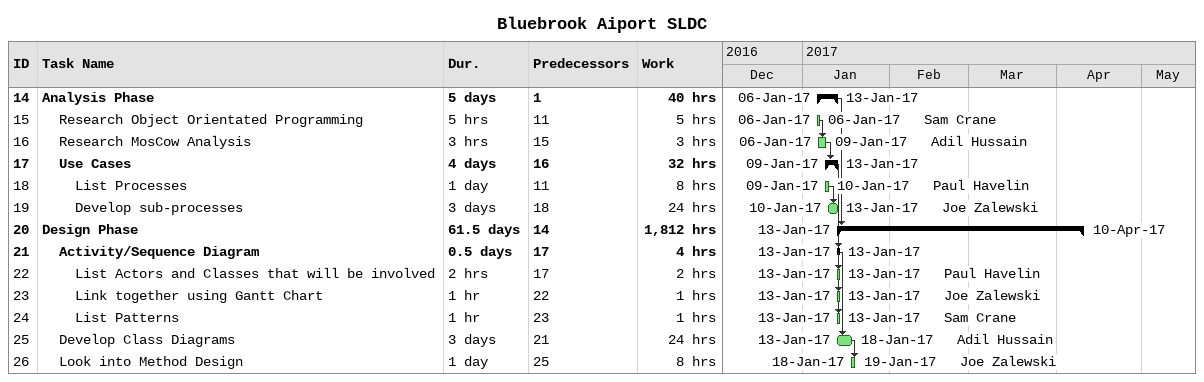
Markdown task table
Bluebrook Aiport SLDC

| ID | Level | Task | Duration | Start | Finish | Predecessors | Resources | Work (h) |
|---|---|---|---|---|---|---|---|---|
| 14 | 1 | **Analysis Phase** | 5d | 2017-01-06 | 2017-01-13 | 1 |  | 40 |
| 15 | 2 | Research Object Orientated Programming | 5h | 2017-01-06 | 2017-01-06 | 11 | Sam Crane | 5 |
| 16 | 2 | Research MosCow Analysis | 3h | 2017-01-06 | 2017-01-09 | 15 | Adil Hussain | 3 |
| 17 | 2 | **Use Cases** | 4d | 2017-01-09 | 2017-01-13 | 16 |  | 32 |
| 18 | 3 | List Processes | 1d | 2017-01-09 | 2017-01-10 | 11 | Paul Havelin | 8 |
| 19 | 3 | Develop sub-processes | 3d | 2017-01-10 | 2017-01-13 | 18 | Joe Zalewski | 24 |
| 20 | 1 | **Design Phase** | 61.5d | 2017-01-13 | 2017-04-10 | 14 |  | 1812 |
| 21 | 2 | **Activity/Sequence Diagram** | 0.5d | 2017-01-13 | 2017-01-13 | 17 |  | 4 |
| 22 | 3 | List Actors and Classes that will be involved | 2h | 2017-01-13 | 2017-01-13 | 17 | Paul Havelin | 2 |
| 23 | 3 | Link together using Gantt Chart | 1h | 2017-01-13 | 2017-01-13 | 22 | Joe Zalewski | 1 |
| 24 | 3 | List Patterns | 1h | 2017-01-13 | 2017-01-13 | 23 | Sam Crane | 1 |
| 25 | 2 | Develop Class Diagrams | 3d | 2017-01-13 | 2017-01-18 | 21 | Adil Hussain | 24 |
| 26 | 2 | Look into Method Design | 1d | 2017-01-18 | 2017-01-19 | 25 | Joe Zalewski | 8 |
